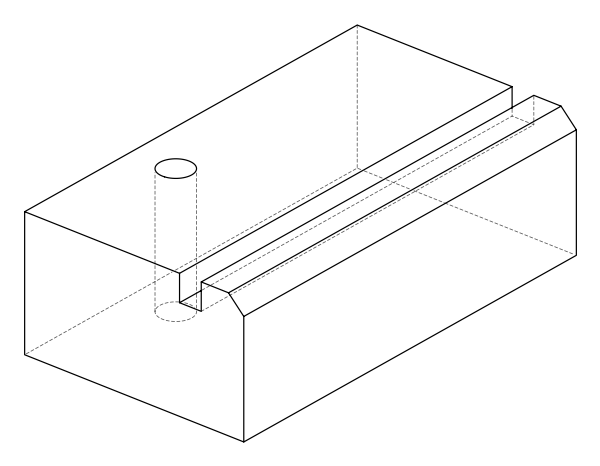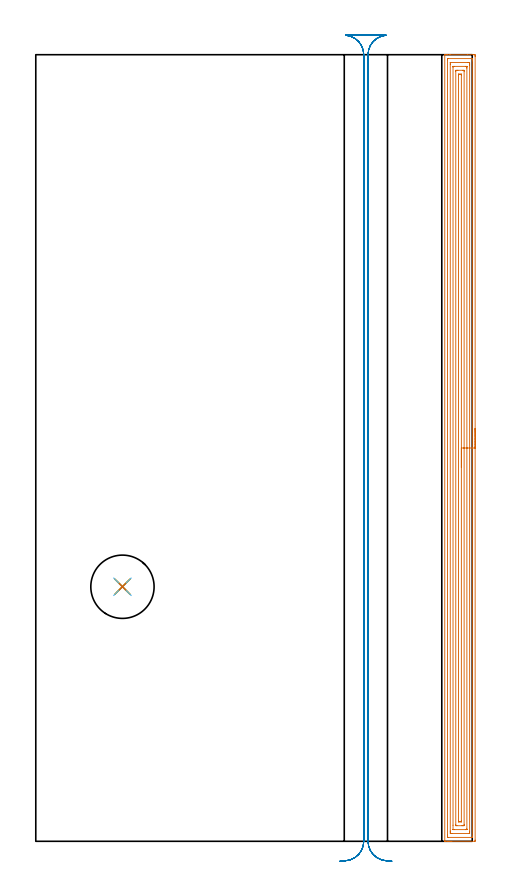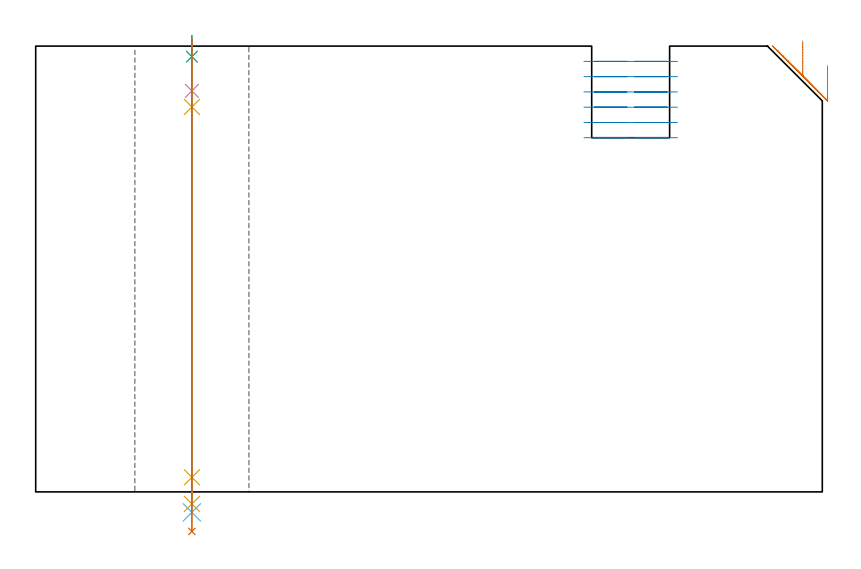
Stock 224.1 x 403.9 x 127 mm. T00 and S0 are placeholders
(PLAN: 7 operations, 6 tool changes, 32.3 min)
(1 AREA_MILL | FG_CHAMFER_SURFACE | UGT0205_001 | 19.65 min | 49143 mm3)
(2 MILL_RECTANGULAR_SLOT | SLOT_RECTANGULAR | UGT0201_136 | Follow Part, ap 5, ae 75% | 10.82 min | 234029 mm3)
(3 SPOT_DRILL | STEP1HOLE | NXT0321_9005460120000 | 0.05 min | 181 mm3)
(4 DRILL_BLIND_HOLE_INTO_CENTER | STEP1HOLE | NXT0301_056 | 0.06 min | 548 mm3)
(5 GUN_DRILL_THROUGH_HOLE | STEP1HOLE | UGT0307_005 | 0.6 min | 6192 mm3)
(6 SPADE_DRILL_TO_ENLARGE_THROUGH_HOLE | STEP1HOLE | UGT0306_010 | 0.54 min | 30950 mm3)
(7 DRILL_TO_ENLARGE_THROUGH_HOLE | STEP1HOLE | UGT0301_001 | 0.56 min | 67420 mm3)
(TOOL UGT0205_001 | Chamfer Mill 20 x 3 x 45 deg. | D20 FL50 Z2)
(TOOL UGT0201_136 | Carbide End Mill 20.0 | D20 FL30 Z4)
(TOOL NXT0321_9005460120000 | NC Spot Drill, 142deg, 12mm, Carbide, Uncoated | D12 PA142 FL30 Z2)
(TOOL NXT0301_056 | Carbide Drill 8.5mm [860.1-0850-026A1-MM 2214] | D8.5 PA140 FL47 Z2)
(TOOL UGT0307_005 | Gun Drill 8.3 mm | D8.3 PA130 FL24 Z1)
(TOOL UGT0306_010 | Spade Drill 19.5mm | D19.5 PA132 FL10 Z2)
(TOOL UGT0301_001 | Twist Drill 32.5 mm | D32.5 PA118 FL185 Z2)
(OP 1 AREA_MILL)
G17 G21 G94 G90
T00 M6
G54
G17 G0 G90 X225.6 Y211.95 S1061 M3
G43 Z137. H0
Z121.4
G94 G1 Y211.912 Z120.528 F250.
Y211.798 Z119.664
Y211.609 Z118.812
Y211.347 Z117.98
Y211.013 Z117.174
Y210.61 Z116.4
Y210.142 Z115.664
Y209.61 Z114.972
Y209.021 Z114.329
Y208.378 Z113.74
Y207.686 Z113.209
Y206.95 Z112.74
Y206.176 Z112.337
Y205.37 Z112.003
Y204.538 Z111.741
Y203.686 Z111.552
Y202.822 Z111.438
Y201.95 Z111.4
Y0.611
X225.598 Y0.244 Z111.401
X225.593 Y0.01 Z111.405
X225.238 Y0. Z111.759
X213.586 Z123.409
X212.987 Z124.007
X212.435 Z124.562
X212.112 Z124.884
X211.56 Z125.436
X211.237 Z125.758
X210.267 Z126.732
X210.133 Y0.001 Z126.859
X210.062 Y0.003 Z126.929
X210.002 Y0.01 Z126.988
X210. Y0.165 Z127.
Y403.735
X210.002 Y403.89 Z126.988
X210.132 Y403.898 Z126.86
X210.267 Y403.9 Z126.732
X210.591 Z126.408
X211.237 Z125.758
X212.435 Z124.562
X212.987 Z124.007
X221.738 Z115.26
X224.639 Z112.358
X225.238 Y403.896 Z111.759
X225.593 Y403.89 Z111.405
X225.597 Y403.656 Z111.401
X225.6 Y403.289 Z111.4
Y402.92
Y201.95
X224.186 Z112.814
X224.185 Y2.578 Z112.815
X224.184 Y2.397 Z112.816
X224.179 Y2.042 Z112.821
X224.174 Y2.01 Z112.826
X224.11 Y2.006 Z112.89
X224.006 Y2.002 Z112.994
X223.876 Y2. Z113.124
X211.625 Y2.001 Z125.375
X211.47 Y2.006 Z125.53
X211.441 Y2.01 Z125.559
X211.421 Y2.016 Z125.579
X211.42 Y2.05 Z125.58
X211.416 Y2.214 Z125.584
X211.415 Y2.397 Z125.585
X211.414 Y3.109 Z125.586
X211.415 Y401.322 Z125.585
X211.416 Y401.503 Z125.584
X211.421 Y401.858 Z125.579
X211.426 Y401.89 Z125.574
X211.49 Y401.894 Z125.51
X211.594 Y401.898 Z125.406
X211.724 Y401.9 Z125.276
X223.975 Y401.899 Z113.025
X224.13 Y401.894 Z112.87
X224.159 Y401.89 Z112.841
X224.179 Y401.884 Z112.821
X224.18 Y401.85 Z112.82
X224.184 Y401.685 Z112.816
X224.185 Y401.503 Z112.815
X224.186 Y400.791 Z112.814
Y201.95
X222.772 Z114.228
X222.771 Y4.914 Z114.229
X222.768 Y4.183 Z114.232
X222.766 Y4.027 Z114.235
X222.763 Y4.01 Z114.237
X222.746 Y4.007 Z114.254
X222.702 Y4.003 Z114.298
X222.613 Y4.001 Z114.387
X213.862 Z123.138
X213.162 Y4.004 Z123.838
X212.987 Y4.01 Z124.013
X212.835 Y4.03 Z124.165
X212.832 Y4.183 Z124.168
X212.83 Y4.343 Z124.17
X212.829 Y5.075 Z124.171
X212.828 Y5.237 Z124.172
X212.829 Y398.986 Z124.171
X212.832 Y399.717 Z124.168
X212.834 Y399.873 Z124.166
X212.837 Y399.89 Z124.163
X212.854 Y399.893 Z124.146
X212.898 Y399.897 Z124.102
X212.987 Y399.899 Z124.013
X221.738 Y399.9 Z115.262
X222.438 Y399.896 Z114.562
X222.613 Y399.89 Z114.387
X222.765 Y399.87 Z114.235
X222.768 Y399.717 Z114.232
X222.77 Y399.557 Z114.23
X222.771 Y398.825 Z114.229
X222.772 Y398.663 Z114.228
Y201.95
X221.357 Z115.643
Y6.357
X221.355 Y6.188 Z115.645
X221.352 Y6.054 Z115.648
X221.351 Y6.018 Z115.649
X221.336 Y6.01 Z115.664
X221.284 Y6.007 Z115.716
X220.863 Y6. Z116.137
X220.831 Z116.169
X214.706 Z122.294
X214.321 Y6.004 Z122.679
X214.273 Y6.007 Z122.727
X214.253 Y6.01 Z122.747
X214.249 Y6.021 Z122.751
X214.245 Y6.079 Z122.755
X214.244 Y6.135 Z122.756
X214.243 Y8.259 Z122.757
Y397.543
X214.245 Y397.712 Z122.755
X214.248 Y397.846 Z122.752
X214.249 Y397.882 Z122.751
X214.264 Y397.89 Z122.736
X214.315 Y397.892 Z122.685
X214.737 Y397.9 Z122.263
X214.768 Z122.232
X220.894 Z116.106
X221.279 Y397.897 Z115.721
X221.327 Y397.894 Z115.673
X221.347 Y397.89 Z115.653
X221.35 Y397.879 Z115.65
X221.354 Y397.821 Z115.646
X221.356 Y397.765 Z115.644
X221.357 Y397.427 Z115.643
Y397.039
Y201.95
X219.943 Z117.057
Y8.647
X219.939 Y8.223 Z117.061
X219.936 Y8.021 Z117.064
X219.737 Y8.009 Z117.263
X219.113 Y8.002 Z117.887
X218.871 Y8. Z118.129
X216.244 Y8.002 Z120.756
X215.766 Y8.01 Z121.235
X215.664 Y8.028 Z121.336
X215.657 Y8.647 Z121.343
Y395.253
X215.661 Y395.677 Z121.339
X215.664 Y395.879 Z121.336
X215.862 Y395.891 Z121.138
X216.487 Y395.898 Z120.513
X216.729 Y395.9 Z120.271
X219.355 Y395.898 Z117.645
X219.834 Y395.89 Z117.166
X219.936 Y395.872 Z117.064
X219.943 Y395.253 Z117.057
Y201.95
X218.529 Z118.471
X218.528 Y10.433 Z118.472
X218.527 Y10.137 Z118.473
X218.524 Y10.037 Z118.476
X218.522 Y10.01 Z118.478
X218.502 Y10.007 Z118.498
X218.449 Y10.004 Z118.551
X218.238 Y10.001 Z118.762
X217.786 Y10. Z119.214
X217.362 Y10.001 Z119.638
X217.221 Y10.003 Z119.779
X217.109 Y10.008 Z119.891
X217.079 Y10.01 Z119.921
X217.077 Y10.051 Z119.923
X217.074 Y10.135 Z119.926
X217.072 Y10.433 Z119.928
X217.071 Y10.73 Z119.929
X217.072 Y393.467 Z119.928
X217.073 Y393.763 Z119.927
X217.076 Y393.863 Z119.924
X217.078 Y393.89 Z119.922
X217.098 Y393.893 Z119.902
X217.151 Y393.896 Z119.849
X217.362 Y393.899 Z119.638
X217.814 Y393.9 Z119.186
X218.238 Y393.899 Z118.762
X218.379 Y393.897 Z118.621
X218.491 Y393.892 Z118.509
X218.521 Y393.89 Z118.479
X218.523 Y393.849 Z118.477
X218.526 Y393.765 Z118.474
X218.528 Y393.467 Z118.472
X218.529 Y393.17 Z118.471
Y201.95
Y201.078 Z118.509
Y200.214 Z118.623
Y199.362 Z118.812
Y198.53 Z119.074
Y197.724 Z119.408
Y196.95 Z119.811
Y196.214 Z120.28
Y195.522 Z120.811
Y194.879 Z121.4
Y194.29 Z122.043
Y193.758 Z122.735
Y193.29 Z123.471
Y192.887 Z124.245
Y192.553 Z125.051
Y192.291 Z125.883
Y192.102 Z126.735
Y191.988 Z127.6
Y191.95 Z128.471
G0 Z137.
M5
M2
(OP 2 MILL_RECTANGULAR_SLOT)
G17 G21 G94 G90
T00 M6
G54
G17 G0 G90 X182.817 Y-10.202 S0 M3
G43 Z137. H0
Z122.65
G94 G1 X179.826 Y-9.97 F250.
G2 X170.6 Y0. R10. F500.
G1 Y403.9
G2 X179.826 Y413.87 R10.
G1 Y413.9
X159.174
Y413.87
G2 X168.4 Y403.9 R10.
G1 Y0.
G2 X159.174 Y-9.97 R10.
G1 X156.183 Y-10.202 F250.
G0 X182.817 Z118.3
G1 X179.826 Y-9.97
G2 X170.6 Y0. R10. F500.
G1 Y403.9
G2 X179.826 Y413.87 R10.
G1 Y413.9
X159.174
Y413.87
G2 X168.4 Y403.9 R10.
G1 Y0.
G2 X159.174 Y-9.97 R10.
G1 X156.183 Y-10.202 F250.
G0 X182.817 Z113.95
G1 X179.826 Y-9.97
G2 X170.6 Y0. R10. F500.
G1 Y403.9
G2 X179.826 Y413.87 R10.
G1 Y413.9
X159.174
Y413.87
G2 X168.4 Y403.9 R10.
G1 Y0.
G2 X159.174 Y-9.97 R10.
G1 X156.183 Y-10.202 F250.
G0 X182.817 Z109.6
G1 X179.826 Y-9.97
G2 X170.6 Y0. R10. F500.
G1 Y403.9
G2 X179.826 Y413.87 R10.
G1 Y413.9
X159.174
Y413.87
G2 X168.4 Y403.9 R10.
G1 Y0.
G2 X159.174 Y-9.97 R10.
G1 X156.183 Y-10.202 F250.
G0 X182.817 Z105.25
G1 X179.826 Y-9.97
G2 X170.6 Y0. R10. F500.
G1 Y403.9
G2 X179.826 Y413.87 R10.
G1 Y413.9
X159.174
Y413.87
G2 X168.4 Y403.9 R10.
G1 Y0.
G2 X159.174 Y-9.97 R10.
G1 X156.183 Y-10.202 F250.
G0 X182.817 Z100.9
G1 X179.826 Y-9.97
G2 X170.6 Y0. R10. F500.
G1 Y403.9
G2 X179.826 Y413.87 R10.
G1 Y413.9
X159.174
Y413.87
G2 X168.4 Y403.9 R10.
G1 Y0.
G2 X159.174 Y-9.97 R10.
G1 X156.183 Y-10.202 F250.
G0 Z137.
M5
M2
(OP 3 SPOT_DRILL)
G17 G21 G94 G90
T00 M6
G54
G17 G0 G90 X44.5 Y130.7 S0 M3
G43 Z137. H0
G94 G81 G98 Z124. F250. R130.
G80
M5
M2
(OP 4 DRILL_BLIND_HOLE_INTO_CENTER)
G17 G21 G94 G90
T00 M6
G54
G17 G0 G90 X44.5 Y130.7 S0 M3
G43 Z137. H1
G94 G81 G98 Z114.25 F250. R129.
G80
M5
M2
(OP 5 GUN_DRILL_THROUGH_HOLE)
G17 G21 G94 G90
T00 M6
G54
G17 G0 G90 X44.5 Y130.7 M8
G43 Z137. H0
Z123.56
S716 M3
G94 G1 Z109.675 F125. M26
G4 X.084
Z4.15 F250.
G4 X.084
Z-3.435 F125.
G4 X.084
M5
M9
G0 Z123.56
Z137.
M2
(OP 6 SPADE_DRILL_TO_ENLARGE_THROUGH_HOLE)
G17 G21 G94 G90
T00 M6
G54
G17 G0 G90 X44.5 Y130.7 S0 M3
G43 Z137. H0
G94 G73 G98 Z-5.841 F250. Q18.977 R129.
G80
M5
M2
(OP 7 DRILL_TO_ENLARGE_THROUGH_HOLE)
G17 G21 G94 G90
T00 M6
G54
G17 G0 G90 X44.5 Y130.7 S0 M3
G43 Z137. H0
G94 G73 G98 Z-11.264 F250. Q27.653 R129.
G80
M5
M2
